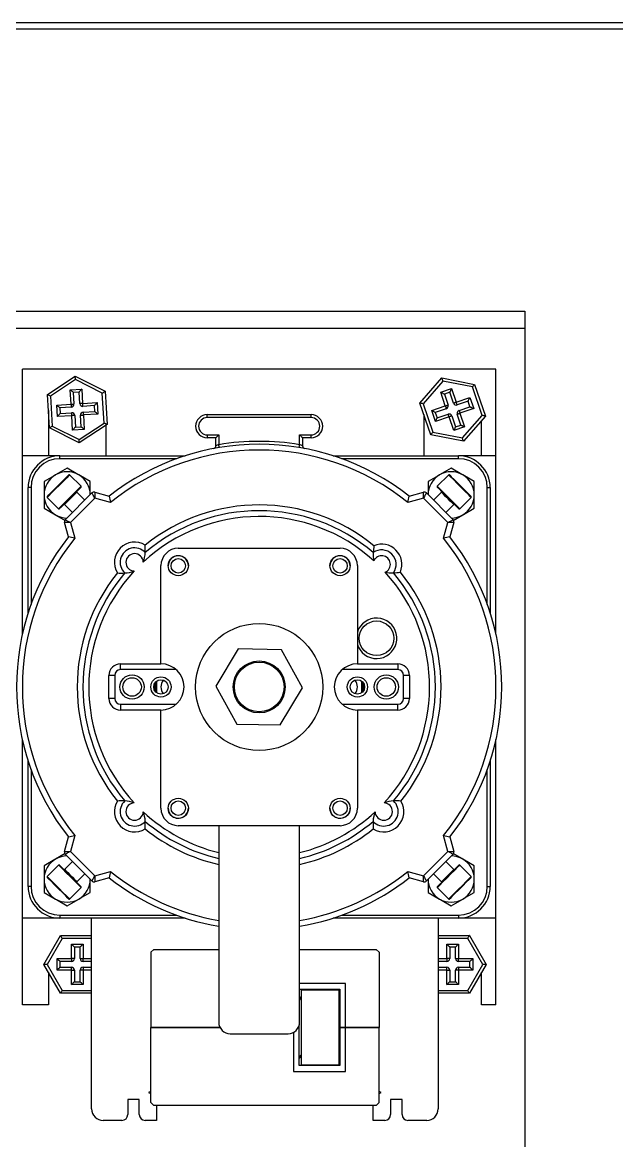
# Model space of a CAD drawing. Header units: millimetres. Extents: x 4754612 to 5801174, y 2368242 to 2777223.
# Drawn here: x 5038218.8 to 5038292.3, y 2426455.2 to 2426593.4 of the extents above; entities that cross this region are included whole.
import ezdxf

# ---------------------------------------------------------------- set-up
doc = ezdxf.new("R2010")
doc.units = ezdxf.units.MM
doc.header["$LTSCALE"] = 1000
doc.layers.add('(주)하나기공-LEADER', color=7, linetype='Continuous')

msp = doc.modelspace()

# ---------------------------------------------------------------- linework, layer by layer
at = {"layer": '(주)하나기공-LEADER', "color": 8, "linetype": 'ByBlock', "lineweight": -2}
for p, q in [((5038280.925, 2426555.583), (5038088.068, 2426555.583)), ((5038218.797, 2426539.868), (5038218.797, 2426550.583)), ((5038277.368, 2426550.583), (5038218.797, 2426550.583)), ((5038221.895, 2426547.429), (5038225.337, 2426549.699)), ((5038225.337, 2426549.699), (5038229.025, 2426547.853)), ((5038267.965, 2426546.383), (5038270.681, 2426549.486)), ((5038270.681, 2426549.486), (5038274.726, 2426548.686)), ((5038277.368, 2426539.868), (5038277.368, 2426550.583)), ((5038225.362, 2426549.288), (5038222.264, 2426547.244)), ((5038224.721, 2426548.036), (5038226.147, 2426548.121)), ((5038228.681, 2426547.626), (5038225.362, 2426549.288)), ((5038226.147, 2426548.121), (5038226.253, 2426546.338)), ((5038270.814, 2426549.096), (5038268.37, 2426546.303)), ((5038270.528, 2426547.719), (5038271.881, 2426548.179)), ((5038274.455, 2426548.376), (5038270.814, 2426549.096)), ((5038271.881, 2426548.179), (5038272.457, 2426546.489)), ((5038275.652, 2426544.863), (5038274.455, 2426548.376)), ((5038274.726, 2426548.686), (5038276.056, 2426544.783)), ((5038222.14, 2426543.312), (5038221.895, 2426547.429)), ((5038222.264, 2426547.244), (5038222.484, 2426543.539)), ((5038224.827, 2426546.253), (5038224.721, 2426548.036)), ((5038225.812, 2426547.743), (5038225.099, 2426547.701)), ((5038225.099, 2426547.701), (5038225.183, 2426546.275)), ((5038225.896, 2426546.317), (5038225.812, 2426547.743)), ((5038228.901, 2426543.921), (5038228.681, 2426547.626)), ((5038229.025, 2426547.853), (5038229.27, 2426543.736)), ((5038271.104, 2426546.028), (5038270.528, 2426547.719)), ((5038271.658, 2426547.726), (5038270.982, 2426547.496)), ((5038270.982, 2426547.496), (5038271.442, 2426546.144)), ((5038272.119, 2426546.374), (5038271.658, 2426547.726)), ((5038272.457, 2426546.489), (5038274.147, 2426547.065)), ((5038274.147, 2426547.065), (5038274.608, 2426545.713)), ((5038222.011, 2426545.477), (5038222.011, 2426539.868)), ((5038223.044, 2426546.147), (5038224.827, 2426546.253)), ((5038223.129, 2426544.721), (5038223.044, 2426546.147)), ((5038224.848, 2426545.897), (5038223.422, 2426545.812)), ((5038223.422, 2426545.812), (5038223.464, 2426545.099)), ((5038226.253, 2426546.338), (5038228.035, 2426546.444)), ((5038227.7, 2426546.066), (5038226.274, 2426545.982)), ((5038226.317, 2426545.269), (5038227.743, 2426545.353)), ((5038227.743, 2426545.353), (5038227.7, 2426546.066)), ((5038228.035, 2426546.444), (5038228.12, 2426545.018)), ((5038269.295, 2426542.479), (5038267.965, 2426546.383)), ((5038268.37, 2426546.303), (5038269.567, 2426542.789)), ((5038269.414, 2426545.452), (5038271.104, 2426546.028)), ((5038269.875, 2426544.1), (5038269.414, 2426545.452)), ((5038271.22, 2426545.69), (5038269.867, 2426545.23)), ((5038273.924, 2426546.612), (5038272.572, 2426546.151)), ((5038272.802, 2426545.475), (5038274.154, 2426545.936)), ((5038274.608, 2426545.713), (5038272.917, 2426545.137)), ((5038274.154, 2426545.936), (5038273.924, 2426546.612)), ((5038224.912, 2426544.827), (5038223.129, 2426544.721)), ((5038223.464, 2426545.099), (5038224.89, 2426545.184)), ((5038225.018, 2426543.045), (5038224.912, 2426544.827)), ((5038225.268, 2426544.848), (5038225.353, 2426543.422)), ((5038225.803, 2426541.878), (5038228.901, 2426543.921)), ((5038226.066, 2426543.465), (5038225.981, 2426544.891)), ((5038228.12, 2426545.018), (5038226.338, 2426544.912)), ((5038226.338, 2426544.912), (5038226.444, 2426543.13)), ((5038241.654, 2426544.599), (5038241.654, 2426544.956)), ((5038241.654, 2426544.956), (5038254.511, 2426544.956)), ((5038254.511, 2426544.599), (5038241.654, 2426544.599)), ((5038254.511, 2426544.599), (5038254.511, 2426544.956)), ((5038268.439, 2426544.991), (5038268.439, 2426539.868)), ((5038269.867, 2426545.23), (5038270.098, 2426544.553)), ((5038271.565, 2426544.676), (5038269.875, 2426544.1)), ((5038270.098, 2426544.553), (5038271.45, 2426545.014)), ((5038272.141, 2426542.986), (5038271.565, 2426544.676)), ((5038271.903, 2426544.791), (5038272.364, 2426543.439)), ((5038273.04, 2426543.67), (5038272.579, 2426545.022)), ((5038272.917, 2426545.137), (5038273.493, 2426543.447)), ((5038273.208, 2426542.07), (5038275.652, 2426544.863)), ((5038276.056, 2426544.783), (5038273.341, 2426541.679)), ((5038275.582, 2426539.868), (5038275.582, 2426544.241)), ((5038225.827, 2426541.466), (5038222.14, 2426543.312)), ((5038222.484, 2426543.539), (5038225.803, 2426541.878)), ((5038226.444, 2426543.13), (5038225.018, 2426543.045)), ((5038225.353, 2426543.422), (5038226.066, 2426543.465)), ((5038229.27, 2426543.736), (5038225.827, 2426541.466)), ((5038229.154, 2426539.868), (5038229.154, 2426543.66)), ((5038269.567, 2426542.789), (5038273.208, 2426542.07)), ((5038273.493, 2426543.447), (5038272.141, 2426542.986)), ((5038272.364, 2426543.439), (5038273.04, 2426543.67)), ((5038241.654, 2426542.456), (5038243.082, 2426542.456)), ((5038241.654, 2426542.456), (5038241.654, 2426542.099)), ((5038242.725, 2426542.099), (5038241.654, 2426542.099)), ((5038243.082, 2426542.456), (5038242.725, 2426542.099)), ((5038242.725, 2426541.111), (5038242.725, 2426542.099)), ((5038243.082, 2426542.456), (5038243.082, 2426541.24)), ((5038253.082, 2426541.24), (5038253.082, 2426542.456)), ((5038253.082, 2426542.456), (5038254.511, 2426542.456)), ((5038253.439, 2426542.099), (5038253.439, 2426541.111)), ((5038254.511, 2426542.099), (5038253.439, 2426542.099)), ((5038254.511, 2426542.099), (5038254.511, 2426542.456)), ((5038273.341, 2426541.679), (5038269.295, 2426542.479)), ((5038218.797, 2426517.804), (5038218.797, 2426539.868)), ((5038223.439, 2426539.868), (5038218.797, 2426539.868)), ((5038223.439, 2426539.511), (5038223.439, 2426539.868)), ((5038223.439, 2426539.868), (5038238.935, 2426539.868)), ((5038257.23, 2426539.868), (5038272.725, 2426539.868)), ((5038277.368, 2426539.868), (5038272.725, 2426539.868)), ((5038272.725, 2426539.511), (5038272.725, 2426539.868)), ((5038277.368, 2426517.804), (5038277.368, 2426539.868)), ((5038237.887, 2426539.511), (5038223.439, 2426539.511)), ((5038272.725, 2426539.511), (5038258.278, 2426539.511)), ((5038224.344, 2426538.335), (5038222.915, 2426537.51)), ((5038223.323, 2426536.287), (5038224.546, 2426537.51)), ((5038226.061, 2426536.096), (5038224.647, 2426537.51)), ((5038227.201, 2426536.685), (5038225.772, 2426537.51)), ((5038271.518, 2426537.51), (5038270.104, 2426536.096)), ((5038271.821, 2426538.335), (5038270.392, 2426537.51)), ((5038274.678, 2426536.685), (5038273.249, 2426537.51)), ((5038219.868, 2426535.94), (5038219.511, 2426535.94)), ((5038219.511, 2426520.444), (5038219.511, 2426535.94)), ((5038219.868, 2426535.94), (5038219.868, 2426521.493)), ((5038221.487, 2426536.685), (5038221.487, 2426535.036)), ((5038224.792, 2426534.827), (5038226.061, 2426536.096)), ((5038226.061, 2426535.995), (5038224.838, 2426534.772)), ((5038227.201, 2426535.036), (5038227.201, 2426536.685)), ((5038268.964, 2426536.685), (5038268.964, 2426535.036)), ((5038274.678, 2426535.036), (5038274.678, 2426536.685)), ((5038276.297, 2426535.94), (5038276.654, 2426535.94)), ((5038276.297, 2426521.493), (5038276.297, 2426535.94)), ((5038276.654, 2426535.94), (5038276.654, 2426520.444)), ((5038221.487, 2426535.036), (5038221.487, 2426533.386)), ((5038221.869, 2426534.733), (5038223.283, 2426533.318)), ((5038223.283, 2426533.318), (5038224.792, 2426534.827)), ((5038224.838, 2426534.672), (5038224.015, 2426533.849)), ((5038224.107, 2426531.971), (5038227.408, 2426535.273)), ((5038227.767, 2426534.622), (5038224.758, 2426531.612)), ((5038225.531, 2426535.364), (5038224.838, 2426534.672)), ((5038226.515, 2426534.38), (5038225.531, 2426535.364)), ((5038227.753, 2426535.365), (5038229.545, 2426534.885)), ((5038229.708, 2426534.102), (5038227.767, 2426534.622)), ((5038268.398, 2426534.622), (5038266.456, 2426534.102)), ((5038266.619, 2426534.885), (5038268.412, 2426535.365)), ((5038271.407, 2426531.612), (5038268.398, 2426534.622)), ((5038268.757, 2426535.273), (5038272.058, 2426531.971)), ((5038270.634, 2426535.364), (5038269.65, 2426534.38)), ((5038272.882, 2426533.318), (5038274.296, 2426534.733)), ((5038274.22, 2426534.909), (5038274.296, 2426534.834)), ((5038274.678, 2426533.386), (5038274.678, 2426535.036)), ((5038221.487, 2426533.386), (5038222.915, 2426532.561)), ((5038224.015, 2426533.849), (5038225, 2426532.864)), ((5038271.165, 2426532.864), (5038272.149, 2426533.849)), ((5038272.803, 2426533.396), (5038272.882, 2426533.318)), ((5038224.495, 2426529.834), (5038224.014, 2426531.626)), ((5038224.758, 2426531.612), (5038225.278, 2426529.671)), ((5038270.887, 2426529.671), (5038271.407, 2426531.612)), ((5038272.15, 2426531.626), (5038271.67, 2426529.834)), ((5038272.08, 2426531.886), (5038273.249, 2426532.561)), ((5038238.082, 2426528.44), (5038258.082, 2426528.44)), ((5038235.939, 2426514.154), (5038235.939, 2426526.297)), ((5038260.225, 2426526.297), (5038260.225, 2426514.154)), ((5038245.496, 2426515.993), (5038242.722, 2426511.405)), ((5038250.856, 2426515.885), (5038245.496, 2426515.993)), ((5038253.442, 2426511.189), (5038250.856, 2426515.885)), ((5038230.939, 2426513.44), (5038230.939, 2426514.154)), ((5038230.939, 2426514.154), (5038235.939, 2426514.154)), ((5038260.225, 2426514.154), (5038265.225, 2426514.154)), ((5038265.225, 2426514.154), (5038265.225, 2426513.44)), ((5038229.511, 2426509.868), (5038229.511, 2426512.726)), ((5038230.225, 2426512.726), (5038229.511, 2426512.726)), ((5038230.225, 2426512.726), (5038230.225, 2426509.868)), ((5038237.829, 2426513.44), (5038230.939, 2426513.44)), ((5038265.225, 2426513.44), (5038258.335, 2426513.44)), ((5038265.939, 2426509.868), (5038265.939, 2426512.726)), ((5038266.654, 2426512.726), (5038265.939, 2426512.726)), ((5038266.654, 2426512.726), (5038266.654, 2426509.868)), ((5038242.722, 2426511.405), (5038245.309, 2426506.709)), ((5038250.669, 2426506.601), (5038253.442, 2426511.189)), ((5038230.225, 2426509.868), (5038229.511, 2426509.868)), ((5038266.654, 2426509.868), (5038265.939, 2426509.868)), ((5038230.939, 2426509.154), (5038230.939, 2426508.44)), ((5038230.939, 2426509.154), (5038237.829, 2426509.154)), ((5038235.939, 2426508.44), (5038230.939, 2426508.44)), ((5038235.939, 2426496.297), (5038235.939, 2426508.44)), ((5038258.335, 2426509.154), (5038265.225, 2426509.154)), ((5038265.225, 2426508.44), (5038260.225, 2426508.44)), ((5038260.225, 2426508.44), (5038260.225, 2426496.297)), ((5038265.225, 2426508.44), (5038265.225, 2426509.154)), ((5038245.309, 2426506.709), (5038250.669, 2426506.601)), ((5038218.797, 2426482.726), (5038218.797, 2426504.79)), ((5038277.368, 2426482.726), (5038277.368, 2426504.79)), ((5038219.511, 2426486.654), (5038219.511, 2426502.15)), ((5038219.868, 2426501.101), (5038219.868, 2426486.654)), ((5038276.297, 2426486.654), (5038276.297, 2426501.101)), ((5038276.654, 2426502.15), (5038276.654, 2426486.654)), ((5038225.278, 2426492.923), (5038224.758, 2426490.982)), ((5038258.082, 2426494.154), (5038238.082, 2426494.154)), ((5038243.082, 2426494.154), (5038243.082, 2426469.868)), ((5038253.082, 2426469.868), (5038253.082, 2426494.154)), ((5038271.407, 2426490.982), (5038270.887, 2426492.923)), ((5038224.014, 2426490.967), (5038224.495, 2426492.76)), ((5038271.67, 2426492.76), (5038272.15, 2426490.967)), ((5038224.084, 2426490.708), (5038222.915, 2426490.033)), ((5038227.408, 2426487.321), (5038224.107, 2426490.623)), ((5038224.758, 2426490.982), (5038227.767, 2426487.972)), ((5038268.398, 2426487.972), (5038271.407, 2426490.982)), ((5038272.058, 2426490.623), (5038268.757, 2426487.321)), ((5038274.678, 2426489.208), (5038273.249, 2426490.033)), ((5038221.487, 2426489.208), (5038221.487, 2426487.558)), ((5038223.283, 2426489.276), (5038221.869, 2426487.861)), ((5038225, 2426489.73), (5038224.015, 2426488.745)), ((5038272.149, 2426488.745), (5038271.165, 2426489.73)), ((5038274.296, 2426487.861), (5038272.882, 2426489.276)), ((5038274.678, 2426487.558), (5038274.678, 2426489.208)), ((5038221.487, 2426487.558), (5038221.487, 2426485.909)), ((5038225.531, 2426487.23), (5038226.515, 2426488.214)), ((5038227.201, 2426485.909), (5038227.201, 2426487.558)), ((5038229.545, 2426487.709), (5038227.753, 2426487.229)), ((5038227.767, 2426487.972), (5038229.708, 2426488.492)), ((5038266.456, 2426488.492), (5038268.398, 2426487.972)), ((5038268.412, 2426487.229), (5038266.619, 2426487.709)), ((5038268.964, 2426487.558), (5038268.964, 2426485.909)), ((5038269.65, 2426488.214), (5038270.634, 2426487.23)), ((5038274.678, 2426485.909), (5038274.678, 2426487.558)), ((5038219.868, 2426486.654), (5038219.511, 2426486.654)), ((5038221.487, 2426485.909), (5038222.915, 2426485.084)), ((5038224.647, 2426485.084), (5038226.061, 2426486.498)), ((5038268.964, 2426485.909), (5038270.392, 2426485.084)), ((5038270.104, 2426486.498), (5038271.518, 2426485.084)), ((5038276.297, 2426486.654), (5038276.654, 2426486.654)), ((5038224.344, 2426484.259), (5038225.772, 2426485.084)), ((5038271.821, 2426484.259), (5038273.249, 2426485.084)), ((5038223.439, 2426482.726), (5038218.797, 2426482.726)), ((5038218.797, 2426472.011), (5038218.797, 2426482.726)), ((5038223.439, 2426483.083), (5038223.439, 2426482.726)), ((5038223.439, 2426483.083), (5038237.887, 2426483.083)), ((5038238.935, 2426482.726), (5038223.439, 2426482.726)), ((5038227.368, 2426459.154), (5038227.368, 2426482.726)), ((5038272.725, 2426482.726), (5038257.23, 2426482.726)), ((5038258.278, 2426483.083), (5038272.725, 2426483.083)), ((5038270.225, 2426482.726), (5038270.225, 2426459.154)), ((5038272.725, 2426483.083), (5038272.725, 2426482.726)), ((5038277.368, 2426482.726), (5038272.725, 2426482.726)), ((5038277.368, 2426472.011), (5038277.368, 2426482.726)), ((5038221.458, 2426477.011), (5038223.52, 2426480.583)), ((5038223.52, 2426480.583), (5038227.368, 2426480.583)), ((5038270.225, 2426480.583), (5038274.073, 2426480.583)), ((5038274.073, 2426480.583), (5038276.135, 2426477.011)), ((5038223.727, 2426480.226), (5038221.871, 2426477.011)), ((5038227.368, 2426480.226), (5038223.727, 2426480.226)), ((5038224.868, 2426477.726), (5038224.868, 2426479.511)), ((5038224.868, 2426479.511), (5038226.297, 2426479.511)), ((5038225.225, 2426479.154), (5038225.225, 2426477.726)), ((5038225.939, 2426479.154), (5038225.225, 2426479.154)), ((5038225.939, 2426477.726), (5038225.939, 2426479.154)), ((5038226.297, 2426479.511), (5038226.297, 2426477.726)), ((5038273.867, 2426480.226), (5038270.225, 2426480.226)), ((5038271.297, 2426479.511), (5038272.725, 2426479.511)), ((5038271.297, 2426477.726), (5038271.297, 2426479.511)), ((5038271.654, 2426479.154), (5038271.654, 2426477.726)), ((5038272.368, 2426479.154), (5038271.654, 2426479.154)), ((5038272.368, 2426477.726), (5038272.368, 2426479.154)), ((5038272.725, 2426479.511), (5038272.725, 2426477.726)), ((5038275.722, 2426477.011), (5038273.867, 2426480.226)), ((5038223.082, 2426476.297), (5038223.082, 2426477.726)), ((5038223.082, 2426477.726), (5038224.868, 2426477.726)), ((5038225.225, 2426477.726), (5038224.868, 2426477.726)), ((5038224.868, 2426477.726), (5038224.868, 2426477.368)), ((5038225.939, 2426477.726), (5038226.297, 2426477.726)), ((5038226.297, 2426477.368), (5038226.297, 2426477.726)), ((5038226.297, 2426477.726), (5038227.368, 2426477.726)), ((5038235.047, 2426478.861), (5038234.689, 2426478.504)), ((5038234.689, 2426478.504), (5038234.689, 2426469.218)), ((5038235.047, 2426478.861), (5038243.082, 2426478.861)), ((5038253.082, 2426478.861), (5038262.547, 2426478.861)), ((5038262.904, 2426478.504), (5038262.547, 2426478.861)), ((5038262.904, 2426478.504), (5038262.904, 2426469.218)), ((5038270.225, 2426477.726), (5038271.297, 2426477.726)), ((5038271.297, 2426477.726), (5038271.297, 2426477.368)), ((5038271.654, 2426477.726), (5038271.297, 2426477.726)), ((5038272.368, 2426477.726), (5038272.725, 2426477.726)), ((5038272.725, 2426477.726), (5038274.511, 2426477.726)), ((5038272.725, 2426477.368), (5038272.725, 2426477.726)), ((5038274.511, 2426477.726), (5038274.511, 2426476.297)), ((5038221.871, 2426477.011), (5038221.458, 2426477.011)), ((5038223.52, 2426473.44), (5038221.458, 2426477.011)), ((5038221.871, 2426477.011), (5038223.727, 2426473.797)), ((5038224.868, 2426476.297), (5038223.082, 2426476.297)), ((5038223.439, 2426477.368), (5038223.439, 2426476.654)), ((5038224.868, 2426477.368), (5038223.439, 2426477.368)), ((5038223.439, 2426476.654), (5038224.868, 2426476.654)), ((5038224.868, 2426476.297), (5038224.868, 2426476.654)), ((5038224.868, 2426474.511), (5038224.868, 2426476.297)), ((5038224.868, 2426476.297), (5038225.225, 2426476.297)), ((5038225.225, 2426476.297), (5038225.225, 2426474.868)), ((5038225.939, 2426474.868), (5038225.939, 2426476.297)), ((5038226.297, 2426476.297), (5038225.939, 2426476.297)), ((5038227.368, 2426477.368), (5038226.297, 2426477.368)), ((5038226.297, 2426476.654), (5038226.297, 2426476.297)), ((5038226.297, 2426476.654), (5038227.368, 2426476.654)), ((5038226.297, 2426476.297), (5038226.297, 2426474.511)), ((5038227.368, 2426476.297), (5038226.297, 2426476.297)), ((5038271.297, 2426477.368), (5038270.225, 2426477.368)), ((5038270.225, 2426476.654), (5038271.297, 2426476.654)), ((5038271.297, 2426476.297), (5038270.225, 2426476.297)), ((5038271.297, 2426476.297), (5038271.297, 2426476.654)), ((5038271.297, 2426474.511), (5038271.297, 2426476.297)), ((5038271.297, 2426476.297), (5038271.654, 2426476.297)), ((5038271.654, 2426476.297), (5038271.654, 2426474.868)), ((5038272.368, 2426474.868), (5038272.368, 2426476.297)), ((5038272.725, 2426476.297), (5038272.368, 2426476.297)), ((5038274.154, 2426477.368), (5038272.725, 2426477.368)), ((5038272.725, 2426476.654), (5038274.154, 2426476.654)), ((5038272.725, 2426476.654), (5038272.725, 2426476.297)), ((5038272.725, 2426476.297), (5038272.725, 2426474.511)), ((5038274.511, 2426476.297), (5038272.725, 2426476.297)), ((5038273.867, 2426473.797), (5038275.722, 2426477.011)), ((5038276.135, 2426477.011), (5038274.073, 2426473.44)), ((5038274.154, 2426476.654), (5038274.154, 2426477.368)), ((5038276.135, 2426477.011), (5038275.722, 2426477.011)), ((5038222.011, 2426476.054), (5038222.011, 2426472.011)), ((5038225.225, 2426474.868), (5038225.939, 2426474.868)), ((5038271.654, 2426474.868), (5038272.368, 2426474.868)), ((5038275.582, 2426472.011), (5038275.582, 2426476.054)), ((5038227.368, 2426473.44), (5038223.52, 2426473.44)), ((5038223.727, 2426473.797), (5038227.368, 2426473.797)), ((5038226.297, 2426474.511), (5038224.868, 2426474.511)), ((5038258.761, 2426474.647), (5038253.082, 2426474.647)), ((5038253.082, 2426473.933), (5038258.047, 2426473.933)), ((5038253.332, 2426473.861), (5038257.975, 2426473.861)), ((5038253.332, 2426464.576), (5038253.332, 2426473.861)), ((5038257.975, 2426473.861), (5038257.975, 2426473.933)), ((5038257.975, 2426464.576), (5038257.975, 2426473.861)), ((5038258.047, 2426473.933), (5038258.047, 2426469.218)), ((5038258.761, 2426469.218), (5038258.761, 2426474.647)), ((5038270.225, 2426473.797), (5038273.867, 2426473.797)), ((5038274.073, 2426473.44), (5038270.225, 2426473.44)), ((5038272.725, 2426474.511), (5038271.297, 2426474.511)), ((5038222.011, 2426472.011), (5038218.797, 2426472.011)), ((5038277.368, 2426472.011), (5038275.582, 2426472.011)), ((5038253.047, 2426469.218), (5038253.047, 2426469.551)), ((5038234.689, 2426469.218), (5038243.239, 2426469.218)), ((5038234.689, 2426459.933), (5038234.689, 2426469.218)), ((5038243.239, 2426469.218), (5038234.689, 2426469.218)), ((5038244.511, 2426468.44), (5038251.654, 2426468.44)), ((5038252.332, 2426468.611), (5038252.332, 2426463.79)), ((5038252.926, 2426469.218), (5038253.047, 2426469.218)), ((5038253.047, 2426469.218), (5038252.926, 2426469.218)), ((5038253.047, 2426464.504), (5038253.047, 2426469.218)), ((5038258.047, 2426469.218), (5038258.761, 2426469.218)), ((5038258.047, 2426469.218), (5038258.047, 2426464.504)), ((5038258.761, 2426469.218), (5038258.047, 2426469.218)), ((5038258.761, 2426469.218), (5038262.904, 2426469.218)), ((5038258.761, 2426463.79), (5038258.761, 2426469.218)), ((5038262.904, 2426469.218), (5038258.761, 2426469.218)), ((5038262.904, 2426459.933), (5038262.904, 2426469.218)), ((5038252.332, 2426463.79), (5038258.761, 2426463.79)), ((5038258.047, 2426464.504), (5038253.047, 2426464.504)), ((5038253.332, 2426464.576), (5038257.975, 2426464.576)), ((5038257.975, 2426464.504), (5038257.975, 2426464.576)), ((5038234.689, 2426461.28), (5038234.414, 2426461.166)), ((5038234.414, 2426461.166), (5038234.689, 2426461.051)), ((5038263.179, 2426461.166), (5038262.904, 2426461.28)), ((5038262.904, 2426461.051), (5038263.179, 2426461.166)), ((5038233.261, 2426460.29), (5038231.832, 2426460.29)), ((5038231.832, 2426460.29), (5038231.832, 2426458.44)), ((5038233.261, 2426458.44), (5038233.261, 2426460.29)), ((5038234.689, 2426459.933), (5038235.047, 2426459.576)), ((5038262.547, 2426459.576), (5038262.904, 2426459.933)), ((5038265.761, 2426460.29), (5038264.332, 2426460.29)), ((5038264.332, 2426460.29), (5038264.332, 2426458.44)), ((5038265.761, 2426458.44), (5038265.761, 2426460.29)), ((5038262.547, 2426459.576), (5038235.047, 2426459.576)), ((5038235.404, 2426459.576), (5038235.404, 2426457.726)), ((5038262.189, 2426457.726), (5038262.189, 2426459.576)), ((5038231.118, 2426457.726), (5038228.797, 2426457.726)), ((5038235.404, 2426457.726), (5038233.975, 2426457.726)), ((5038263.618, 2426457.726), (5038262.189, 2426457.726)), ((5038268.797, 2426457.726), (5038266.475, 2426457.726))]:
    msp.add_line(p, q, dxfattribs=at)
at = {"layer": '(주)하나기공-LEADER', "color": 4}
msp.add_lwpolyline([(5038364.925, 2426592.583), (5038065.782, 2426592.583), (5038065.782, 2426593.44), (5038065.782, 2426593.44), (5038364.925, 2426593.44)], dxfattribs=at)
at = {"layer": '(주)하나기공-LEADER', "color": 8, "linetype": 'ByBlock', "lineweight": -2}
msp.add_lwpolyline([(5038280.925, 2426452.726), (5038088.068, 2426452.726), (5038088.068, 2426555.583), (5038088.068, 2426557.726), (5038280.925, 2426557.726), (5038280.925, 2426555.583)], close=True, dxfattribs=at)
for points in [[(5038225.362, 2426549.288), (5038225.357, 2426549.368), (5038225.353, 2426549.445), (5038225.348, 2426549.516), (5038225.345, 2426549.579), (5038225.342, 2426549.63), (5038225.339, 2426549.668), (5038225.338, 2426549.691), (5038225.337, 2426549.699)], [(5038270.814, 2426549.096), (5038270.788, 2426549.172), (5038270.763, 2426549.245), (5038270.74, 2426549.313), (5038270.72, 2426549.372), (5038270.703, 2426549.42), (5038270.691, 2426549.457), (5038270.683, 2426549.479), (5038270.681, 2426549.486)], [(5038226.147, 2426548.121), (5038226.081, 2426548.047), (5038226.019, 2426547.976), (5038225.961, 2426547.911), (5038225.91, 2426547.854), (5038225.868, 2426547.807), (5038225.837, 2426547.772), (5038225.818, 2426547.75), (5038225.812, 2426547.743)], [(5038271.881, 2426548.179), (5038271.837, 2426548.091), (5038271.795, 2426548.006), (5038271.757, 2426547.928), (5038271.723, 2426547.859), (5038271.695, 2426547.803), (5038271.675, 2426547.761), (5038271.662, 2426547.735), (5038271.658, 2426547.726)], [(5038274.455, 2426548.376), (5038274.508, 2426548.437), (5038274.559, 2426548.495), (5038274.606, 2426548.548), (5038274.647, 2426548.595), (5038274.681, 2426548.634), (5038274.706, 2426548.663), (5038274.721, 2426548.68), (5038274.726, 2426548.686)], [(5038222.264, 2426547.244), (5038222.192, 2426547.28), (5038222.122, 2426547.315), (5038222.059, 2426547.347), (5038222.003, 2426547.375), (5038221.957, 2426547.398), (5038221.923, 2426547.415), (5038221.902, 2426547.425), (5038221.895, 2426547.429)], [(5038224.721, 2426548.036), (5038224.795, 2426547.97), (5038224.865, 2426547.908), (5038224.931, 2426547.85), (5038224.988, 2426547.799), (5038225.035, 2426547.757), (5038225.07, 2426547.726), (5038225.091, 2426547.707), (5038225.099, 2426547.701)], [(5038228.681, 2426547.626), (5038228.748, 2426547.67), (5038228.812, 2426547.713), (5038228.872, 2426547.752), (5038228.924, 2426547.787), (5038228.967, 2426547.815), (5038228.999, 2426547.836), (5038229.018, 2426547.849), (5038229.025, 2426547.853)], [(5038270.528, 2426547.719), (5038270.617, 2426547.675), (5038270.702, 2426547.633), (5038270.78, 2426547.595), (5038270.849, 2426547.561), (5038270.905, 2426547.533), (5038270.947, 2426547.513), (5038270.973, 2426547.5), (5038270.982, 2426547.496)], [(5038273.924, 2426546.612), (5038273.928, 2426546.621), (5038273.941, 2426546.646), (5038273.962, 2426546.688), (5038273.989, 2426546.745), (5038274.023, 2426546.813), (5038274.062, 2426546.892), (5038274.103, 2426546.977), (5038274.147, 2426547.065)], [(5038223.044, 2426546.147), (5038223.118, 2426546.082), (5038223.189, 2426546.019), (5038223.254, 2426545.961), (5038223.311, 2426545.91), (5038223.358, 2426545.868), (5038223.393, 2426545.837), (5038223.415, 2426545.818), (5038223.422, 2426545.812)], [(5038224.827, 2426546.253), (5038224.896, 2426546.257), (5038224.963, 2426546.261), (5038225.025, 2426546.265), (5038225.079, 2426546.268), (5038225.123, 2426546.271), (5038225.156, 2426546.273), (5038225.177, 2426546.274), (5038225.183, 2426546.275)], [(5038224.827, 2426546.253), (5038224.831, 2426546.184), (5038224.835, 2426546.117), (5038224.839, 2426546.055), (5038224.842, 2426546.001), (5038224.845, 2426545.957), (5038224.846, 2426545.924), (5038224.848, 2426545.904), (5038224.848, 2426545.897)], [(5038226.253, 2426546.338), (5038226.183, 2426546.334), (5038226.116, 2426546.33), (5038226.055, 2426546.326), (5038226.001, 2426546.323), (5038225.956, 2426546.32), (5038225.924, 2426546.319), (5038225.903, 2426546.317), (5038225.896, 2426546.317)], [(5038226.274, 2426545.982), (5038226.274, 2426545.988), (5038226.273, 2426546.009), (5038226.271, 2426546.042), (5038226.268, 2426546.086), (5038226.265, 2426546.14), (5038226.261, 2426546.202), (5038226.257, 2426546.269), (5038226.253, 2426546.338)], [(5038227.7, 2426546.066), (5038227.707, 2426546.074), (5038227.726, 2426546.095), (5038227.757, 2426546.13), (5038227.798, 2426546.177), (5038227.849, 2426546.234), (5038227.907, 2426546.3), (5038227.97, 2426546.37), (5038228.035, 2426546.444)], [(5038227.743, 2426545.353), (5038227.75, 2426545.347), (5038227.771, 2426545.328), (5038227.806, 2426545.297), (5038227.853, 2426545.255), (5038227.91, 2426545.204), (5038227.976, 2426545.146), (5038228.047, 2426545.084), (5038228.12, 2426545.018)], [(5038268.37, 2426546.303), (5038268.291, 2426546.318), (5038268.215, 2426546.333), (5038268.145, 2426546.347), (5038268.084, 2426546.359), (5038268.033, 2426546.369), (5038267.996, 2426546.376), (5038267.973, 2426546.381), (5038267.965, 2426546.383)], [(5038269.414, 2426545.452), (5038269.503, 2426545.409), (5038269.588, 2426545.367), (5038269.666, 2426545.329), (5038269.735, 2426545.295), (5038269.791, 2426545.267), (5038269.833, 2426545.247), (5038269.859, 2426545.234), (5038269.867, 2426545.23)], [(5038271.104, 2426546.028), (5038271.17, 2426546.051), (5038271.234, 2426546.073), (5038271.292, 2426546.092), (5038271.343, 2426546.11), (5038271.385, 2426546.124), (5038271.417, 2426546.135), (5038271.436, 2426546.141), (5038271.442, 2426546.144)], [(5038271.104, 2426546.028), (5038271.127, 2426545.962), (5038271.148, 2426545.899), (5038271.168, 2426545.841), (5038271.186, 2426545.789), (5038271.2, 2426545.747), (5038271.211, 2426545.716), (5038271.217, 2426545.697), (5038271.22, 2426545.69)], [(5038272.457, 2426546.489), (5038272.391, 2426546.467), (5038272.327, 2426546.445), (5038272.269, 2426546.425), (5038272.218, 2426546.408), (5038272.176, 2426546.393), (5038272.144, 2426546.383), (5038272.125, 2426546.376), (5038272.119, 2426546.374)], [(5038272.572, 2426546.151), (5038272.57, 2426546.158), (5038272.563, 2426546.177), (5038272.552, 2426546.208), (5038272.538, 2426546.25), (5038272.521, 2426546.301), (5038272.501, 2426546.36), (5038272.479, 2426546.423), (5038272.457, 2426546.489)], [(5038272.802, 2426545.475), (5038272.804, 2426545.469), (5038272.811, 2426545.449), (5038272.822, 2426545.418), (5038272.836, 2426545.376), (5038272.853, 2426545.325), (5038272.873, 2426545.266), (5038272.895, 2426545.203), (5038272.917, 2426545.137)], [(5038274.154, 2426545.936), (5038274.163, 2426545.932), (5038274.189, 2426545.919), (5038274.231, 2426545.898), (5038274.287, 2426545.871), (5038274.356, 2426545.837), (5038274.434, 2426545.798), (5038274.519, 2426545.756), (5038274.608, 2426545.713)], [(5038223.129, 2426544.721), (5038223.195, 2426544.795), (5038223.257, 2426544.866), (5038223.315, 2426544.931), (5038223.366, 2426544.988), (5038223.408, 2426545.035), (5038223.439, 2426545.07), (5038223.458, 2426545.092), (5038223.464, 2426545.099)], [(5038224.912, 2426544.827), (5038224.908, 2426544.897), (5038224.904, 2426544.964), (5038224.9, 2426545.025), (5038224.897, 2426545.079), (5038224.894, 2426545.124), (5038224.892, 2426545.157), (5038224.891, 2426545.177), (5038224.89, 2426545.184)], [(5038225.268, 2426544.848), (5038225.261, 2426544.848), (5038225.241, 2426544.847), (5038225.208, 2426544.845), (5038225.164, 2426544.842), (5038225.11, 2426544.839), (5038225.048, 2426544.835), (5038224.981, 2426544.831), (5038224.912, 2426544.827)], [(5038225.981, 2426544.891), (5038225.988, 2426544.891), (5038226.008, 2426544.892), (5038226.041, 2426544.894), (5038226.086, 2426544.897), (5038226.14, 2426544.9), (5038226.201, 2426544.904), (5038226.268, 2426544.908), (5038226.338, 2426544.912)], [(5038226.317, 2426545.269), (5038226.317, 2426545.262), (5038226.318, 2426545.241), (5038226.32, 2426545.209), (5038226.323, 2426545.164), (5038226.326, 2426545.11), (5038226.33, 2426545.049), (5038226.334, 2426544.982), (5038226.338, 2426544.912)], [(5038229.27, 2426543.736), (5038229.264, 2426543.739), (5038229.248, 2426543.748), (5038229.22, 2426543.761), (5038229.184, 2426543.78), (5038229.138, 2426543.802), (5038229.085, 2426543.829), (5038229.027, 2426543.858), (5038228.965, 2426543.889), (5038228.901, 2426543.921)], [(5038269.875, 2426544.1), (5038269.918, 2426544.189), (5038269.96, 2426544.274), (5038269.999, 2426544.352), (5038270.032, 2426544.421), (5038270.06, 2426544.477), (5038270.081, 2426544.519), (5038270.093, 2426544.545), (5038270.098, 2426544.553)], [(5038271.565, 2426544.676), (5038271.543, 2426544.742), (5038271.521, 2426544.806), (5038271.501, 2426544.864), (5038271.484, 2426544.915), (5038271.469, 2426544.957), (5038271.459, 2426544.989), (5038271.452, 2426545.008), (5038271.45, 2426545.014)], [(5038271.903, 2426544.791), (5038271.897, 2426544.789), (5038271.877, 2426544.783), (5038271.846, 2426544.772), (5038271.804, 2426544.758), (5038271.753, 2426544.74), (5038271.695, 2426544.72), (5038271.631, 2426544.699), (5038271.565, 2426544.676)], [(5038272.579, 2426545.022), (5038272.586, 2426545.024), (5038272.605, 2426545.031), (5038272.636, 2426545.041), (5038272.678, 2426545.056), (5038272.73, 2426545.073), (5038272.788, 2426545.093), (5038272.851, 2426545.114), (5038272.917, 2426545.137)], [(5038276.056, 2426544.783), (5038276.05, 2426544.784), (5038276.032, 2426544.788), (5038276.002, 2426544.794), (5038275.962, 2426544.802), (5038275.912, 2426544.811), (5038275.854, 2426544.823), (5038275.79, 2426544.835), (5038275.722, 2426544.849), (5038275.652, 2426544.863)], [(5038222.14, 2426543.312), (5038222.146, 2426543.317), (5038222.166, 2426543.33), (5038222.198, 2426543.351), (5038222.24, 2426543.379), (5038222.293, 2426543.413), (5038222.352, 2426543.452), (5038222.417, 2426543.495), (5038222.484, 2426543.539)], [(5038225.353, 2426543.422), (5038225.347, 2426543.415), (5038225.328, 2426543.394), (5038225.297, 2426543.359), (5038225.255, 2426543.312), (5038225.204, 2426543.255), (5038225.146, 2426543.189), (5038225.083, 2426543.118), (5038225.018, 2426543.045)], [(5038226.066, 2426543.465), (5038226.073, 2426543.458), (5038226.095, 2426543.439), (5038226.13, 2426543.408), (5038226.177, 2426543.367), (5038226.234, 2426543.316), (5038226.299, 2426543.258), (5038226.37, 2426543.195), (5038226.444, 2426543.13)], [(5038269.295, 2426542.479), (5038269.301, 2426542.485), (5038269.316, 2426542.503), (5038269.341, 2426542.531), (5038269.375, 2426542.57), (5038269.416, 2426542.617), (5038269.463, 2426542.671), (5038269.514, 2426542.729), (5038269.567, 2426542.789)], [(5038272.364, 2426543.439), (5038272.36, 2426543.43), (5038272.347, 2426543.405), (5038272.326, 2426543.363), (5038272.299, 2426543.306), (5038272.265, 2426543.238), (5038272.226, 2426543.159), (5038272.185, 2426543.074), (5038272.141, 2426542.986)], [(5038273.04, 2426543.67), (5038273.049, 2426543.665), (5038273.075, 2426543.653), (5038273.116, 2426543.632), (5038273.173, 2426543.604), (5038273.242, 2426543.571), (5038273.32, 2426543.532), (5038273.405, 2426543.49), (5038273.493, 2426543.447)], [(5038225.827, 2426541.466), (5038225.827, 2426541.474), (5038225.825, 2426541.497), (5038225.823, 2426541.535), (5038225.82, 2426541.587), (5038225.816, 2426541.649), (5038225.812, 2426541.72), (5038225.807, 2426541.797), (5038225.803, 2426541.878)], [(5038243.141, 2426540.887), (5038243.14, 2426540.894), (5038243.137, 2426540.914), (5038243.131, 2426540.947), (5038243.124, 2426540.99), (5038243.115, 2426541.044), (5038243.105, 2426541.105), (5038243.094, 2426541.171), (5038243.082, 2426541.24)], [(5038253.023, 2426540.887), (5038253.025, 2426540.894), (5038253.028, 2426540.914), (5038253.033, 2426540.947), (5038253.041, 2426540.99), (5038253.05, 2426541.044), (5038253.06, 2426541.105), (5038253.071, 2426541.171), (5038253.082, 2426541.24)], [(5038253.439, 2426542.099), (5038253.433, 2426542.106), (5038253.412, 2426542.126), (5038253.379, 2426542.159), (5038253.335, 2426542.203), (5038253.281, 2426542.257), (5038253.219, 2426542.319), (5038253.152, 2426542.386), (5038253.082, 2426542.456)], [(5038273.341, 2426541.679), (5038273.338, 2426541.687), (5038273.331, 2426541.709), (5038273.319, 2426541.745), (5038273.302, 2426541.793), (5038273.282, 2426541.853), (5038273.259, 2426541.92), (5038273.234, 2426541.993), (5038273.208, 2426542.07)], [(5038222.915, 2426537.51), (5038222.814, 2426537.451), (5038221.487, 2426536.685)], [(5038224.647, 2426537.51), (5038224.647, 2426537.51), (5038224.55, 2426537.414), (5038224.279, 2426537.142), (5038223.869, 2426536.733), (5038223.378, 2426536.241)], [(5038225.772, 2426537.51), (5038225.671, 2426537.569), (5038224.344, 2426538.335)], [(5038270.392, 2426537.51), (5038270.291, 2426537.451), (5038268.964, 2426536.685)], [(5038274.296, 2426534.733), (5038274.218, 2426534.811), (5038273.963, 2426535.065), (5038273.566, 2426535.462), (5038273.08, 2426535.948), (5038272.57, 2426536.458), (5038272.106, 2426536.922), (5038271.75, 2426537.278), (5038271.551, 2426537.478), (5038271.518, 2426537.51)], [(5038271.619, 2426537.51), (5038271.65, 2426537.479), (5038271.843, 2426537.286), (5038272.186, 2426536.943), (5038272.633, 2426536.496), (5038273.124, 2426536.005), (5038273.593, 2426535.537), (5038273.975, 2426535.154), (5038274.22, 2426534.909)], [(5038273.249, 2426537.51), (5038273.148, 2426537.569), (5038271.821, 2426538.335)], [(5038221.869, 2426534.834), (5038221.89, 2426534.855), (5038222.065, 2426535.03), (5038222.394, 2426535.359), (5038222.833, 2426535.798), (5038223.323, 2426536.287)], [(5038223.378, 2426536.241), (5038222.87, 2426535.733), (5038222.414, 2426535.278), (5038222.072, 2426534.936), (5038221.891, 2426534.755), (5038221.869, 2426534.733)], [(5038270.104, 2426536.096), (5038270.136, 2426536.064), (5038270.336, 2426535.864), (5038270.692, 2426535.508), (5038271.156, 2426535.044), (5038271.666, 2426534.534), (5038272.152, 2426534.048), (5038272.549, 2426533.651), (5038272.803, 2426533.396)], [(5038272.781, 2426533.318), (5038272.705, 2426533.394), (5038272.46, 2426533.639), (5038272.077, 2426534.022), (5038271.609, 2426534.49), (5038271.118, 2426534.981), (5038270.671, 2426535.428), (5038270.328, 2426535.771), (5038270.135, 2426535.964), (5038270.104, 2426535.995)], [(5038224.838, 2426534.772), (5038224.348, 2426534.283), (5038223.909, 2426533.844), (5038223.58, 2426533.515), (5038223.405, 2426533.34), (5038223.384, 2426533.318)], [(5038227.767, 2426534.622), (5038227.697, 2426534.749), (5038227.63, 2426534.871), (5038227.568, 2426534.983), (5038227.513, 2426535.082), (5038227.468, 2426535.163), (5038227.435, 2426535.223), (5038227.415, 2426535.26), (5038227.408, 2426535.273)], [(5038227.753, 2426535.365), (5038227.753, 2426535.351), (5038227.754, 2426535.308), (5038227.755, 2426535.24), (5038227.757, 2426535.147), (5038227.759, 2426535.035), (5038227.762, 2426534.906), (5038227.764, 2426534.767), (5038227.767, 2426534.622)], [(5038268.398, 2426534.622), (5038268.4, 2426534.767), (5038268.403, 2426534.906), (5038268.405, 2426535.035), (5038268.408, 2426535.147), (5038268.409, 2426535.24), (5038268.411, 2426535.308), (5038268.412, 2426535.351), (5038268.412, 2426535.365)], [(5038268.757, 2426535.273), (5038268.751, 2426535.263), (5038268.735, 2426535.233), (5038268.709, 2426535.185), (5038268.673, 2426535.12), (5038268.628, 2426535.04), (5038268.577, 2426534.947), (5038268.52, 2426534.844), (5038268.46, 2426534.735), (5038268.398, 2426534.622)], [(5038272.149, 2426533.849), (5038272.107, 2426533.891), (5038271.956, 2426534.042), (5038271.72, 2426534.278), (5038271.434, 2426534.564), (5038271.141, 2426534.857), (5038270.886, 2426535.111), (5038270.709, 2426535.289), (5038270.635, 2426535.363), (5038270.634, 2426535.364)], [(5038273.249, 2426532.561), (5038273.351, 2426532.62), (5038274.678, 2426533.386)], [(5038222.915, 2426532.561), (5038223.017, 2426532.503), (5038224.084, 2426531.886)], [(5038224.758, 2426531.612), (5038224.613, 2426531.615), (5038224.473, 2426531.618), (5038224.345, 2426531.62), (5038224.232, 2426531.622), (5038224.14, 2426531.624), (5038224.071, 2426531.625), (5038224.029, 2426531.626), (5038224.014, 2426531.626)], [(5038224.107, 2426531.971), (5038224.117, 2426531.966), (5038224.146, 2426531.95), (5038224.194, 2426531.923), (5038224.259, 2426531.887), (5038224.339, 2426531.843), (5038224.432, 2426531.792), (5038224.535, 2426531.735), (5038224.645, 2426531.675), (5038224.758, 2426531.612)], [(5038271.407, 2426531.612), (5038271.52, 2426531.675), (5038271.63, 2426531.735), (5038271.732, 2426531.792), (5038271.825, 2426531.843), (5038271.906, 2426531.887), (5038271.971, 2426531.923), (5038272.019, 2426531.95), (5038272.048, 2426531.966), (5038272.058, 2426531.971)], [(5038272.15, 2426531.626), (5038272.139, 2426531.626), (5038272.106, 2426531.626), (5038272.051, 2426531.625), (5038271.976, 2426531.623), (5038271.885, 2426531.621), (5038271.779, 2426531.619), (5038271.661, 2426531.617), (5038271.536, 2426531.615), (5038271.407, 2426531.612)], [(5038222.915, 2426490.033), (5038222.814, 2426489.974), (5038221.487, 2426489.208)], [(5038224.014, 2426490.967), (5038224.029, 2426490.968), (5038224.071, 2426490.969), (5038224.14, 2426490.97), (5038224.232, 2426490.972), (5038224.345, 2426490.974), (5038224.473, 2426490.976), (5038224.613, 2426490.979), (5038224.758, 2426490.982)], [(5038224.758, 2426490.982), (5038224.631, 2426490.912), (5038224.509, 2426490.844), (5038224.396, 2426490.782), (5038224.297, 2426490.728), (5038224.216, 2426490.683), (5038224.156, 2426490.65), (5038224.119, 2426490.629), (5038224.107, 2426490.623)], [(5038271.407, 2426490.982), (5038271.552, 2426490.979), (5038271.691, 2426490.976), (5038271.82, 2426490.974), (5038271.933, 2426490.972), (5038272.025, 2426490.97), (5038272.094, 2426490.969), (5038272.136, 2426490.968), (5038272.15, 2426490.967)], [(5038272.058, 2426490.623), (5038272.045, 2426490.629), (5038272.008, 2426490.65), (5038271.948, 2426490.683), (5038271.867, 2426490.728), (5038271.769, 2426490.782), (5038271.656, 2426490.844), (5038271.534, 2426490.912), (5038271.407, 2426490.982)], [(5038273.249, 2426490.033), (5038273.148, 2426490.091), (5038272.08, 2426490.708)], [(5038226.061, 2426486.498), (5038226.059, 2426486.499), (5038225.942, 2426486.617), (5038225.653, 2426486.906), (5038225.231, 2426487.327), (5038224.734, 2426487.824), (5038224.229, 2426488.33), (5038223.783, 2426488.775), (5038223.458, 2426489.101), (5038223.296, 2426489.263), (5038223.283, 2426489.276)], [(5038223.384, 2426489.276), (5038223.397, 2426489.263), (5038223.552, 2426489.107), (5038223.866, 2426488.794), (5038224.296, 2426488.364), (5038224.783, 2426487.877), (5038225.262, 2426487.398), (5038225.668, 2426486.992), (5038225.946, 2426486.713), (5038226.059, 2426486.6), (5038226.061, 2426486.599)], [(5038224.015, 2426488.745), (5038224.044, 2426488.717), (5038224.179, 2426488.582), (5038224.404, 2426488.357), (5038224.685, 2426488.076), (5038224.979, 2426487.781), (5038225.243, 2426487.518), (5038225.434, 2426487.326), (5038225.525, 2426487.235), (5038225.531, 2426487.23)], [(5038270.104, 2426486.599), (5038270.168, 2426486.663), (5038270.402, 2426486.897), (5038270.776, 2426487.272), (5038271.241, 2426487.736), (5038271.732, 2426488.228), (5038272.185, 2426488.68), (5038272.537, 2426489.032), (5038272.741, 2426489.236), (5038272.781, 2426489.276)], [(5038272.882, 2426489.276), (5038272.841, 2426489.235), (5038272.629, 2426489.023), (5038272.263, 2426488.657), (5038271.794, 2426488.188), (5038271.284, 2426487.678), (5038270.802, 2426487.196), (5038270.413, 2426486.807), (5038270.17, 2426486.564), (5038270.104, 2426486.498)], [(5038270.634, 2426487.23), (5038270.634, 2426487.231), (5038270.702, 2426487.298), (5038270.874, 2426487.47), (5038271.126, 2426487.722), (5038271.417, 2426488.013), (5038271.705, 2426488.301), (5038271.945, 2426488.541), (5038272.101, 2426488.697), (5038272.149, 2426488.745)], [(5038221.869, 2426487.861), (5038221.882, 2426487.848), (5038222.044, 2426487.687), (5038222.369, 2426487.361), (5038222.815, 2426486.915), (5038223.32, 2426486.41), (5038223.817, 2426485.913), (5038224.239, 2426485.492), (5038224.528, 2426485.203), (5038224.645, 2426485.085), (5038224.647, 2426485.084)], [(5038224.546, 2426485.084), (5038224.544, 2426485.085), (5038224.431, 2426485.198), (5038224.153, 2426485.477), (5038223.746, 2426485.883), (5038223.267, 2426486.362), (5038222.78, 2426486.849), (5038222.351, 2426487.278), (5038222.037, 2426487.592), (5038221.881, 2426487.748), (5038221.869, 2426487.76)], [(5038227.408, 2426487.321), (5038227.415, 2426487.334), (5038227.435, 2426487.371), (5038227.468, 2426487.431), (5038227.513, 2426487.512), (5038227.568, 2426487.611), (5038227.63, 2426487.723), (5038227.697, 2426487.845), (5038227.767, 2426487.972)], [(5038227.767, 2426487.972), (5038227.764, 2426487.827), (5038227.762, 2426487.688), (5038227.759, 2426487.559), (5038227.757, 2426487.447), (5038227.755, 2426487.354), (5038227.754, 2426487.286), (5038227.753, 2426487.243), (5038227.753, 2426487.229)], [(5038268.412, 2426487.229), (5038268.412, 2426487.24), (5038268.411, 2426487.274), (5038268.41, 2426487.329), (5038268.408, 2426487.403), (5038268.407, 2426487.494), (5038268.405, 2426487.601), (5038268.402, 2426487.718), (5038268.4, 2426487.843), (5038268.398, 2426487.972)], [(5038268.398, 2426487.972), (5038268.46, 2426487.859), (5038268.52, 2426487.75), (5038268.577, 2426487.647), (5038268.628, 2426487.554), (5038268.673, 2426487.474), (5038268.709, 2426487.409), (5038268.735, 2426487.361), (5038268.751, 2426487.331), (5038268.757, 2426487.321)], [(5038271.518, 2426485.084), (5038271.585, 2426485.15), (5038271.827, 2426485.393), (5038272.216, 2426485.782), (5038272.698, 2426486.264), (5038273.208, 2426486.774), (5038273.678, 2426487.243), (5038274.043, 2426487.609), (5038274.255, 2426487.821), (5038274.296, 2426487.861)], [(5038274.296, 2426487.76), (5038274.256, 2426487.721), (5038274.052, 2426487.517), (5038273.7, 2426487.165), (5038273.248, 2426486.712), (5038272.756, 2426486.221), (5038272.292, 2426485.756), (5038271.917, 2426485.382), (5038271.683, 2426485.148), (5038271.619, 2426485.084)], [(5038225.772, 2426485.084), (5038225.874, 2426485.143), (5038227.201, 2426485.909)], [(5038273.249, 2426485.084), (5038273.351, 2426485.143), (5038274.678, 2426485.909)], [(5038222.915, 2426485.084), (5038223.017, 2426485.025), (5038224.344, 2426484.259)], [(5038270.392, 2426485.084), (5038270.494, 2426485.025), (5038271.821, 2426484.259)], [(5038223.727, 2426480.226), (5038223.686, 2426480.295), (5038223.648, 2426480.362), (5038223.612, 2426480.424), (5038223.581, 2426480.478), (5038223.555, 2426480.523), (5038223.536, 2426480.556), (5038223.524, 2426480.576), (5038223.52, 2426480.583)], [(5038274.073, 2426480.583), (5038274.07, 2426480.577), (5038274.06, 2426480.561), (5038274.045, 2426480.535), (5038274.025, 2426480.499), (5038273.999, 2426480.455), (5038273.97, 2426480.404), (5038273.937, 2426480.348), (5038273.902, 2426480.288), (5038273.867, 2426480.226)], [(5038225.225, 2426479.154), (5038225.218, 2426479.161), (5038225.198, 2426479.181), (5038225.165, 2426479.214), (5038225.121, 2426479.259), (5038225.066, 2426479.313), (5038225.005, 2426479.375), (5038224.938, 2426479.442), (5038224.868, 2426479.511)], [(5038225.939, 2426479.154), (5038225.946, 2426479.161), (5038225.967, 2426479.181), (5038226, 2426479.214), (5038226.044, 2426479.259), (5038226.098, 2426479.313), (5038226.16, 2426479.375), (5038226.227, 2426479.442), (5038226.297, 2426479.511)], [(5038271.654, 2426479.154), (5038271.647, 2426479.161), (5038271.627, 2426479.181), (5038271.594, 2426479.214), (5038271.549, 2426479.259), (5038271.495, 2426479.313), (5038271.433, 2426479.375), (5038271.366, 2426479.442), (5038271.297, 2426479.511)], [(5038272.368, 2426479.154), (5038272.375, 2426479.161), (5038272.395, 2426479.181), (5038272.428, 2426479.214), (5038272.473, 2426479.259), (5038272.527, 2426479.313), (5038272.588, 2426479.375), (5038272.655, 2426479.442), (5038272.725, 2426479.511)], [(5038223.082, 2426477.726), (5038223.152, 2426477.656), (5038223.219, 2426477.589), (5038223.281, 2426477.527), (5038223.335, 2426477.473), (5038223.379, 2426477.429), (5038223.412, 2426477.396), (5038223.433, 2426477.375), (5038223.439, 2426477.368)], [(5038274.154, 2426477.368), (5038274.161, 2426477.375), (5038274.181, 2426477.396), (5038274.214, 2426477.429), (5038274.258, 2426477.473), (5038274.312, 2426477.527), (5038274.374, 2426477.589), (5038274.441, 2426477.656), (5038274.511, 2426477.726)], [(5038223.082, 2426476.297), (5038223.152, 2426476.367), (5038223.219, 2426476.434), (5038223.281, 2426476.495), (5038223.335, 2426476.55), (5038223.379, 2426476.594), (5038223.412, 2426476.627), (5038223.433, 2426476.647), (5038223.439, 2426476.654)], [(5038274.154, 2426476.654), (5038274.161, 2426476.647), (5038274.181, 2426476.627), (5038274.214, 2426476.594), (5038274.258, 2426476.55), (5038274.312, 2426476.495), (5038274.374, 2426476.434), (5038274.441, 2426476.367), (5038274.511, 2426476.297)], [(5038224.868, 2426474.511), (5038224.938, 2426474.581), (5038225.005, 2426474.648), (5038225.066, 2426474.71), (5038225.121, 2426474.764), (5038225.165, 2426474.808), (5038225.198, 2426474.841), (5038225.218, 2426474.862), (5038225.225, 2426474.868)], [(5038226.297, 2426474.511), (5038226.227, 2426474.581), (5038226.16, 2426474.648), (5038226.098, 2426474.71), (5038226.044, 2426474.764), (5038226, 2426474.808), (5038225.967, 2426474.841), (5038225.946, 2426474.862), (5038225.939, 2426474.868)], [(5038271.297, 2426474.511), (5038271.366, 2426474.581), (5038271.433, 2426474.648), (5038271.495, 2426474.71), (5038271.549, 2426474.764), (5038271.594, 2426474.808), (5038271.627, 2426474.841), (5038271.647, 2426474.862), (5038271.654, 2426474.868)], [(5038272.725, 2426474.511), (5038272.655, 2426474.581), (5038272.588, 2426474.648), (5038272.527, 2426474.71), (5038272.473, 2426474.764), (5038272.428, 2426474.808), (5038272.395, 2426474.841), (5038272.375, 2426474.862), (5038272.368, 2426474.868)], [(5038223.727, 2426473.797), (5038223.686, 2426473.727), (5038223.648, 2426473.66), (5038223.612, 2426473.599), (5038223.581, 2426473.544), (5038223.555, 2426473.5), (5038223.536, 2426473.467), (5038223.524, 2426473.447), (5038223.52, 2426473.44)], [(5038274.073, 2426473.44), (5038274.069, 2426473.447), (5038274.057, 2426473.467), (5038274.038, 2426473.5), (5038274.012, 2426473.544), (5038273.981, 2426473.599), (5038273.946, 2426473.66), (5038273.907, 2426473.727), (5038273.867, 2426473.797)]]:
    msp.add_lwpolyline(points, dxfattribs=at)
for centre, radius in [((5038238.082, 2426526.297), 1.25), ((5038258.082, 2426526.297), 1.25), ((5038238.082, 2426526.271), 0.893), ((5038258.082, 2426526.271), 0.893), ((5038248.082, 2426511.297), 7.857), ((5038262.6, 2426517.311), 2.143), ((5038248.082, 2426511.297), 3.214), ((5038248.082, 2426511.297), 3.071), ((5038232.368, 2426511.297), 1.5), ((5038232.368, 2426511.297), 1.143), ((5038235.939, 2426511.297), 1.25), ((5038235.939, 2426511.297), 0.893), ((5038260.225, 2426511.297), 1.25), ((5038260.225, 2426511.297), 0.893), ((5038263.797, 2426511.297), 1.5), ((5038263.797, 2426511.297), 1.143), ((5038238.082, 2426496.297), 1.25), ((5038238.082, 2426496.323), 0.893), ((5038258.082, 2426496.297), 1.25), ((5038258.082, 2426496.323), 0.893)]:
    msp.add_circle(centre, radius, dxfattribs=at)
for centre, radius, start, end in [((5038224.827, 2426546.253), 0.357, 273.40405, 3.40405), ((5038226.253, 2426546.338), 0.357, 183.40405, 273.40405), ((5038271.104, 2426546.028), 0.357, 288.81649, 18.81649), ((5038272.457, 2426546.489), 0.357, 198.81649, 288.81649), ((5038272.917, 2426545.137), 0.357, 108.81649, 198.81649), ((5038224.912, 2426544.827), 0.357, 3.40405, 93.40405), ((5038226.338, 2426544.912), 0.357, 93.40405, 183.40405), ((5038241.654, 2426543.527), 1.429, 90, 270), ((5038241.654, 2426543.527), 1.071, 90, 270), ((5038254.511, 2426543.527), 1.429, 270, 90), ((5038254.511, 2426543.527), 1.071, 270, 90), ((5038271.565, 2426544.676), 0.357, 18.81649, 108.81649), ((5038248.082, 2426511.297), 30, 51.83714, 128.16286), ((5038245.852, 2426532.954), 8.736, 108.48293, 110.97154), ((5038248.082, 2426511.297), 30.357, 80.51985, 99.48015), ((5038250.327, 2426532.992), 8.695, 69.02264, 71.52288), ((5038223.439, 2426535.94), 3.929, 90, 180), ((5038248.082, 2426511.297), 29.286, 51.14106, 128.85894), ((5038242.368, 2426541.111), 0.357, 280.84982, 0), ((5038253.797, 2426541.111), 0.357, 180, 259.15018), ((5038272.725, 2426535.94), 3.929, 0, 90), ((5038223.439, 2426535.94), 3.571, 90, 180), ((5038272.725, 2426535.94), 3.571, 0, 90), ((5038224.344, 2426535.036), 2.857, 120, 180), ((5038224.344, 2426535.036), 2.857, 60, 120), ((5038224.596, 2426537.46), 0.0714, 45, 135), ((5038224.344, 2426535.036), 2.857, 0, 60), ((5038271.821, 2426535.036), 2.857, 120, 180), ((5038271.821, 2426535.036), 2.857, 60, 120), ((5038271.568, 2426537.46), 0.0714, 45, 135), ((5038271.821, 2426535.036), 2.857, 0, 60), ((5038226.01, 2426536.046), 0.0714, 315, 45), ((5038270.154, 2426536.046), 0.0714, 135, 225), ((5038224.344, 2426535.036), 2.857, 180, 240), ((5038221.919, 2426534.783), 0.0714, 135, 225), ((5038225.581, 2426535.414), 0.0714, 135, 225), ((5038227.66, 2426535.02), 0.357, 75, 135), ((5038348.99, 2426559.331), 121.92, 191.56663, 191.94255), ((5038135.144, 2426561.833), 134.209, 348.07503, 348.41653), ((5038268.504, 2426535.02), 0.357, 45, 105), ((5038270.583, 2426535.414), 0.0714, 315, 45), ((5038271.821, 2426535.036), 2.857, 300, 0), ((5038274.245, 2426534.783), 0.0714, 315, 45), ((5038223.334, 2426533.369), 0.0714, 225, 315), ((5038223.965, 2426533.798), 0.0714, 45, 135), ((5038248.082, 2426511.297), 22.5, 50.89656, 128.79694), ((5038248.082, 2426511.297), 21.786, 49.64095, 130.30231), ((5038272.2, 2426533.798), 0.0714, 45, 135), ((5038272.831, 2426533.369), 0.0714, 225, 315), ((5038224.344, 2426535.036), 2.857, 240, 269.40056), ((5038224.359, 2426531.719), 0.357, 135, 195), ((5038248.082, 2426511.297), 21.071, 47.724, 132.86429), ((5038271.821, 2426535.036), 2.857, 270.59944, 300), ((5038271.805, 2426531.719), 0.357, 345, 45), ((5038248.082, 2426511.297), 30, 141.83714, 218.16286), ((5038248.082, 2426511.297), 29.286, 141.14106, 218.85894), ((5038197.265, 2426397.01), 135.586, 78.07658, 78.41461), ((5038232.677, 2426526.702), 2.5, 58.475, 211.525), ((5038226.591, 2426528.322), 7.411, 356.82238, 3.94888), ((5038270.529, 2426527.523), 8.347, 171.49561, 177.42506), ((5038263.235, 2426526.449), 2.5, 337.39269, 112.60731), ((5038298.891, 2426397.05), 135.545, 101.58534, 101.92347), ((5038248.082, 2426511.297), 29.286, 321.14106, 38.85894), ((5038248.082, 2426511.297), 30, 321.83714, 38.16286), ((5038232.677, 2426526.702), 1.786, 42.65115, 227.34885), ((5038232.677, 2426526.702), 1.071, 2.13073, 267.86927), ((5038230.241, 2426528.079), 3.754, 339.1237, 357.43991), ((5038238.082, 2426526.297), 2.143, 90, 180), ((5038238.082, 2426526.271), 1.25, 0.59085, 179.40931), ((5038258.082, 2426526.271), 1.25, 0.58904, 179.41096), ((5038258.082, 2426526.297), 2.143, 0, 90), ((5038266.463, 2426527.674), 4.279, 177.00066, 190.58193), ((5038263.235, 2426526.449), 1.786, 324.2069, 125.7931), ((5038263.235, 2426526.449), 1.071, 294.1725, 155.8275), ((5038248.082, 2426511.297), 22.5, 141.20306, 218.79694), ((5038248.082, 2426511.297), 21.786, 139.69769, 220.30231), ((5038248.082, 2426511.297), 21.071, 137.13571, 222.86429), ((5038231.057, 2426532.788), 7.411, 266.05122, 273.17719), ((5038231.299, 2426529.145), 3.76, 272.57616, 290.86023), ((5038248.082, 2426511.297), 21.071, 317.13571, 42.276), ((5038264.459, 2426529.68), 4.281, 259.42184, 272.99589), ((5038264.312, 2426533.707), 8.31, 272.56193, 278.51779), ((5038248.082, 2426511.297), 21.786, 319.69769, 40.35905), ((5038248.082, 2426511.297), 22.5, 321.20306, 39.10344), ((5038262.6, 2426517.311), 2.5, 225, 161.82347), ((5038262.6, 2426517.311), 2.5, 198.17653, 225), ((5038230.939, 2426512.726), 1.429, 90, 180), ((5038235.939, 2426511.297), 2.857, 270, 90), ((5038260.225, 2426511.297), 2.857, 90, 270), ((5038265.225, 2426512.726), 1.429, 0, 90), ((5038230.939, 2426512.726), 0.714, 90, 180), ((5038237.368, 2426511.297), 1.429, 143.58009, 216.41991), ((5038258.797, 2426511.297), 1.429, 323.58009, 36.41991), ((5038265.225, 2426512.726), 0.714, 0, 90), ((5038248.082, 2426511.297), 13, 178.85991, 181.14009), ((5038248.082, 2426511.297), 12.857, 177.54328, 182.45672), ((5038248.082, 2426511.297), 12.714, 176.83607, 183.16393), ((5038248.082, 2426511.297), 12.714, 356.83607, 3.16393), ((5038248.082, 2426511.297), 12.857, 357.54328, 2.45672), ((5038248.082, 2426511.297), 13, 358.85991, 1.14009), ((5038230.939, 2426509.868), 1.429, 180, 270), ((5038230.939, 2426509.868), 0.714, 180, 270), ((5038265.225, 2426509.868), 1.429, 270, 0), ((5038265.225, 2426509.868), 0.714, 270, 0), ((5038232.677, 2426495.892), 2.5, 148.475, 301.525), ((5038231.057, 2426489.822), 7.395, 86.81502, 93.95663), ((5038232.677, 2426495.892), 1.786, 132.65115, 317.34885), ((5038231.299, 2426493.45), 3.759, 69.13651, 87.42714), ((5038232.677, 2426495.892), 1.071, 92.13073, 357.86927), ((5038263.487, 2426495.892), 1.786, 222.65115, 47.34885), ((5038263.487, 2426495.892), 2.5, 238.475, 31.525), ((5038263.487, 2426495.892), 1.071, 182.13073, 87.86927), ((5038264.865, 2426493.452), 3.757, 92.56717, 110.86917), ((5038265.108, 2426489.822), 7.395, 86.04336, 93.18499), ((5038230.241, 2426494.515), 3.753, 2.55895, 20.87743), ((5038248.082, 2426511.297), 21.071, 227.13571, 256.27346), ((5038238.082, 2426496.297), 2.143, 180, 270), ((5038238.082, 2426496.323), 1.25, 180.58744, 225), ((5038238.082, 2426496.323), 1.25, 225, 359.41272), ((5038248.082, 2426511.297), 21.071, 283.72654, 312.86429), ((5038258.082, 2426496.323), 1.25, 180.57675, 225), ((5038258.082, 2426496.323), 1.25, 225, 359.42411), ((5038258.082, 2426496.297), 2.143, 270, 0), ((5038265.929, 2426494.514), 3.759, 159.13571, 177.42791), ((5038226.593, 2426494.271), 7.409, 356.05035, 3.17839), ((5038248.082, 2426511.297), 21.786, 229.69769, 256.73188), ((5038248.082, 2426511.297), 21.786, 283.26812, 310.30231), ((5038269.517, 2426494.271), 7.355, 176.79558, 183.97635), ((5038198.172, 2426621.227), 131.136, 281.57968, 281.92918), ((5038248.082, 2426511.297), 22.5, 231.20306, 257.16041), ((5038248.082, 2426511.297), 22.5, 282.83959, 308.79694), ((5038297.985, 2426621.186), 131.095, 258.07077, 258.42038), ((5038224.344, 2426487.558), 2.857, 120, 180), ((5038224.344, 2426487.558), 2.857, 90.59944, 120), ((5038224.359, 2426490.875), 0.357, 165, 225), ((5038271.821, 2426487.558), 2.857, 60, 89.40056), ((5038271.805, 2426490.875), 0.357, 315, 15), ((5038271.821, 2426487.558), 2.857, 0, 60), ((5038223.334, 2426489.225), 0.0714, 45, 135), ((5038223.965, 2426488.796), 0.0714, 225, 315), ((5038272.2, 2426488.796), 0.0714, 225, 315), ((5038272.831, 2426489.225), 0.0714, 45, 135), ((5038224.344, 2426487.558), 2.857, 180, 240), ((5038221.919, 2426487.811), 0.0714, 135, 225), ((5038224.344, 2426487.558), 2.857, 300, 0), ((5038227.66, 2426487.574), 0.357, 225, 285), ((5038349.319, 2426463.195), 122.256, 168.05799, 168.43287), ((5038248.082, 2426511.297), 30, 231.83714, 260.40593), ((5038248.082, 2426511.297), 29.286, 231.14106, 260.16964), ((5038248.082, 2426511.297), 29.286, 279.83036, 308.85894), ((5038248.082, 2426511.297), 30, 279.59407, 308.16286), ((5038134.403, 2426460.607), 134.965, 11.5844, 11.92399), ((5038268.504, 2426487.574), 0.357, 255, 315), ((5038271.821, 2426487.558), 2.857, 180, 240), ((5038271.821, 2426487.558), 2.857, 300, 0), ((5038274.245, 2426487.811), 0.0714, 315, 45), ((5038223.439, 2426486.654), 3.929, 180, 270), ((5038223.439, 2426486.654), 3.571, 180, 270), ((5038225.581, 2426487.18), 0.0714, 135, 225), ((5038226.01, 2426486.548), 0.0714, 315, 45), ((5038270.154, 2426486.548), 0.0714, 135, 225), ((5038270.583, 2426487.18), 0.0714, 315, 45), ((5038272.725, 2426486.654), 3.571, 270, 0), ((5038272.725, 2426486.654), 3.929, 270, 0), ((5038224.344, 2426487.558), 2.857, 240, 300), ((5038224.596, 2426485.134), 0.0714, 225, 315), ((5038271.821, 2426487.558), 2.857, 240, 300), ((5038271.568, 2426485.134), 0.0714, 225, 315), ((5038224.868, 2426477.726), 0.357, 270, 0), ((5038226.297, 2426477.726), 0.357, 180, 270), ((5038271.297, 2426477.726), 0.357, 270, 0), ((5038272.725, 2426477.726), 0.357, 180, 270), ((5038224.868, 2426476.297), 0.357, 0, 90), ((5038226.297, 2426476.297), 0.357, 90, 180), ((5038271.297, 2426476.297), 0.357, 0, 90), ((5038272.725, 2426476.297), 0.357, 90, 180), ((5038249.404, 2426469.218), 5.286, 41.99157, 45.89736), ((5038249.404, 2426469.218), 5.143, 40.19176, 44.33403), ((5038244.511, 2426469.868), 1.429, 180, 270), ((5038251.654, 2426469.868), 1.429, 270, 0), ((5038249.404, 2426469.218), 5.143, 315.09947, 319.80824), ((5038249.404, 2426469.218), 5.286, 313.56596, 318.00843), ((5038228.797, 2426459.154), 1.429, 180, 270), ((5038231.118, 2426458.44), 0.714, 270, 0), ((5038233.975, 2426458.44), 0.714, 180, 270), ((5038263.618, 2426458.44), 0.714, 270, 0), ((5038266.475, 2426458.44), 0.714, 180, 270), ((5038268.797, 2426459.154), 1.429, 270, 0)]:
    msp.add_arc(centre, radius, start, end, dxfattribs=at)

doc.saveas('drawing.dxf')
